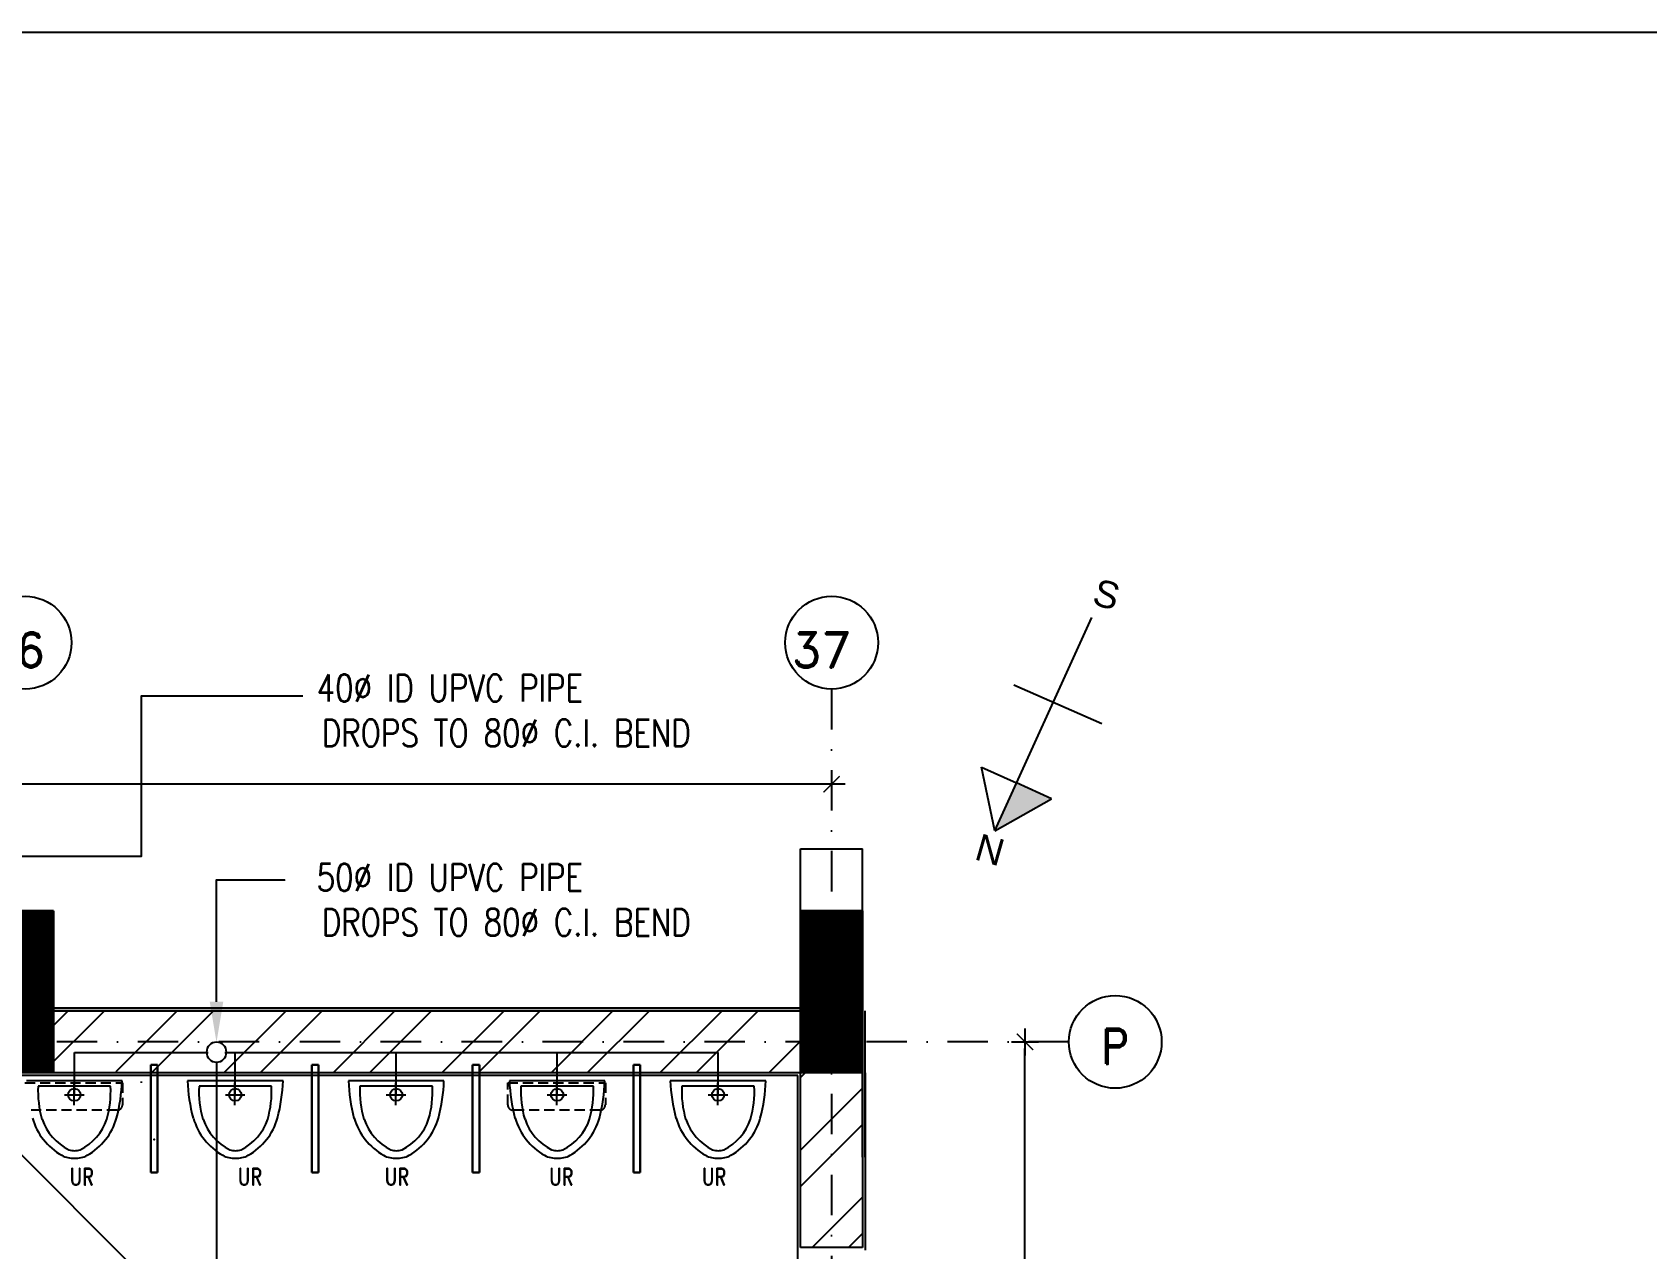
# Model space of a CAD drawing. Extents: x -437689 to -407696, y -55787 to -37037.
# Drawn here: x -434699 to -431706, y -39292 to -37037 of the extents above; entities that cross this region are included whole.
import ezdxf

# ---------------------------------------------------------------- set-up
doc = ezdxf.new("R2010")
doc.units = 0
doc.header["$LTSCALE"] = 150
doc.header["$MEASUREMENT"] = 0
for name, pattern in [('DASHDOT', [1, 0.5, -0.25, 0, -0.25]), ('HIDDEN', [9.525, 6.35, -3.175]), ('HIDDEN2', [0.1875, 0.125, -0.0625])]:
    doc.linetypes.add(name, pattern=pattern)
doc.layers.get('0').update_dxf_attribs({"linetype": 'CONTINUOUS'})
for name, color, linetype in [('2MM', 1, 'CONTINUOUS'), ('COL', 2, 'CONTINUOUS'), ('DIM', 6, 'CONTINUOUS'), ('DR', 6, 'CONTINUOUS'), ('GRID', 252, 'DASHDOT'), ('HID', 4, 'HIDDEN'), ('SANITARY', 1, 'CONTINUOUS'), ('STR-QUOTA', 1, 'CONTINUOUS'), ('T-WALL', 7, 'CONTINUOUS'), ('TEXT', 7, 'CONTINUOUS'), ('TXT', 7, 'CONTINUOUS'), ('WALL', 7, 'CONTINUOUS')]:
    doc.layers.add(name, color=color, linetype=linetype)
doc.styles.add('ARIAL', font='ARIAL.TTF')
doc.styles.add('ROMAND', font='ROMAND', dxfattribs={"height": 300})
doc.styles.add('T', font='romans.shx', dxfattribs={"height": 450})
doc.styles.add('TESTI', font='ROMAND.SHX')

msp = doc.modelspace()

# ---------------------------------------------------------------- linework, layer by layer
at = {"color": 8, "linetype": 'HIDDEN2'}
for p, q in [((-434712.5, -38984.1), (-434531.6, -38984.1)), ((-434531.6, -38984.1), (-434531.6, -39024.9)), ((-433817.4, -39024.9), (-433817.4, -38984.1)), ((-433817.4, -38984.1), (-433636.4, -38984.1)), ((-433636.4, -38984.1), (-433636.4, -39024.9)), ((-434541.7, -39035), (-434702.4, -39035)), ((-433646.6, -39035), (-433807.3, -39035))]:
    msp.add_line(p, q, dxfattribs=at)
at = {"color": 8}
for p, q in [((-434532.2, -38980.6), (-434709.4, -38980.6)), ((-434553.6, -38990.6), (-434688, -38990.6)), ((-434622, -38984.1), (-434622, -39025.7)), ((-434233.9, -38980.6), (-434411, -38980.6)), ((-434255.3, -38990.6), (-434389.6, -38990.6)), ((-434323.7, -38984.1), (-434323.7, -39025.7)), ((-433935.6, -38980.6), (-434112.7, -38980.6)), ((-433957, -38990.6), (-434091.3, -38990.6)), ((-434025.4, -38984.1), (-434025.4, -39025.7)), ((-433637.2, -38980.6), (-433814.4, -38980.6)), ((-433658.6, -38990.6), (-433793, -38990.6)), ((-433727, -38984.1), (-433727, -39025.7)), ((-433338.9, -38980.6), (-433516, -38980.6)), ((-433360.3, -38990.6), (-433494.6, -38990.6)), ((-433428.7, -38984.1), (-433428.7, -39025.7)), ((-434639.3, -39006.3), (-434602.9, -39006.3)), ((-434340.9, -39006.3), (-434304.5, -39006.3)), ((-434042.6, -39006.3), (-434006.2, -39006.3)), ((-433744.3, -39006.3), (-433707.9, -39006.3)), ((-433445.9, -39006.3), (-433409.5, -39006.3))]:
    msp.add_line(p, q, dxfattribs=at)
for centre in [(-434620.8, -39006.4), (-434322.5, -39006.4), (-434024.1, -39006.4), (-433725.8, -39006.4), (-433427.5, -39006.4)]:
    msp.add_circle(centre, 11.5, dxfattribs=at)
for start, end in [(90, 270), (270, 90)]:
    msp.add_arc((-434357.3, -38927.4), 18.5, start, end)
for centre, radius, start, end in [((-434499.9, -38999.7), 188.3, 177.2241, 196.0171), ((-434741.7, -38999.7), 188.3, 343.9829, 2.7759), ((-434856, -38967.6), 324, 345.3379, 357.71), ((-434087.3, -38967.6), 324, 182.29, 194.6621), ((-434201.6, -38999.7), 188.3, 177.2241, 196.0171), ((-434443.4, -38999.7), 188.3, 343.9829, 2.7759), ((-434557.6, -38967.6), 324, 345.3379, 357.71), ((-433789, -38967.6), 324, 182.29, 194.6621), ((-433903.2, -38999.7), 188.3, 177.2241, 196.0171), ((-434145, -38999.7), 188.3, 343.9829, 2.7759), ((-434259.3, -38967.6), 324, 345.3379, 357.71), ((-433490.6, -38967.6), 324, 182.29, 194.6621), ((-433604.9, -38999.7), 188.3, 177.2241, 196.0171), ((-433846.7, -38999.7), 188.3, 343.9829, 2.7759), ((-433961, -38967.6), 324, 345.3379, 357.71), ((-433192.3, -38967.6), 324, 182.29, 194.6621), ((-433306.6, -38999.7), 188.3, 177.2241, 196.0171), ((-433548.4, -38999.7), 188.3, 343.9829, 2.7759), ((-433662.6, -38967.6), 324, 345.3379, 357.71), ((-434587.9, -39018.2), 115, 195.8507, 240.7224), ((-434587, -39020.5), 98.4, 198.4711, 243.4319), ((-434654, -39020.5), 98.4, 296.5681, 341.5289), ((-434653.2, -39018.2), 115, 299.2776, 344.1493), ((-434289.5, -39018.2), 115, 195.8507, 240.7224), ((-434288.7, -39020.5), 98.4, 198.4711, 243.4319), ((-434355.7, -39020.5), 98.4, 296.5681, 341.5289), ((-434354.8, -39018.2), 115, 299.2776, 344.1493), ((-433991.2, -39018.2), 115, 195.8507, 240.7224), ((-433990.3, -39020.5), 98.4, 198.4711, 243.4319), ((-434057.4, -39020.5), 98.4, 296.5681, 341.5289), ((-434056.5, -39018.2), 115, 299.2776, 344.1493), ((-433692.9, -39018.2), 115, 195.8507, 240.7224), ((-433692, -39020.5), 98.4, 198.4711, 243.4319), ((-433759, -39020.5), 98.4, 296.5681, 341.5289), ((-433758.2, -39018.2), 115, 299.2776, 344.1493), ((-433394.5, -39018.2), 115, 195.8507, 240.7224), ((-433393.7, -39020.5), 98.4, 198.4711, 243.4319), ((-433460.7, -39020.5), 98.4, 296.5681, 341.5289), ((-433459.8, -39018.2), 115, 299.2776, 344.1493), ((-434617.2, -39057.9), 52.4, 254.7817, 266.4121), ((-434623.8, -39057.9), 52.4, 273.5879, 285.2183), ((-434318.9, -39057.9), 52.4, 254.7817, 266.4121), ((-434325.5, -39057.9), 52.4, 273.5879, 285.2183), ((-434020.6, -39057.9), 52.4, 254.7817, 266.4121), ((-434027.1, -39057.9), 52.4, 273.5879, 285.2183), ((-433722.2, -39057.9), 52.4, 254.7817, 266.4121), ((-433728.8, -39057.9), 52.4, 273.5879, 285.2183), ((-433423.9, -39057.9), 52.4, 254.7817, 266.4121), ((-433430.5, -39057.9), 52.4, 273.5879, 285.2183), ((-434623.3, -39080.7), 43.2, 241.1669, 273.7628), ((-434617.7, -39080.7), 43.2, 266.2372, 298.8331), ((-434325, -39080.7), 43.2, 241.1669, 273.7628), ((-434319.4, -39080.7), 43.2, 266.2372, 298.8331), ((-434026.6, -39080.7), 43.2, 241.1669, 273.7628), ((-434021.1, -39080.7), 43.2, 266.2372, 298.8331), ((-433728.3, -39080.7), 43.2, 241.1669, 273.7628), ((-433722.7, -39080.7), 43.2, 266.2372, 298.8331), ((-433430, -39080.7), 43.2, 241.1669, 273.7628), ((-433424.4, -39080.7), 43.2, 266.2372, 298.8331)]:
    msp.add_arc(centre, radius, start, end, dxfattribs=at)
at = {"color": 8, "linetype": 'HIDDEN2'}
for centre, start, end in [((-434541.7, -39024.9), 270, 360), ((-433807.3, -39024.9), 180, 270), ((-433646.6, -39024.9), 270, 360)]:
    msp.add_arc(centre, 10.1, start, end, dxfattribs=at)
at = {"layer": '2MM'}
for p, q in [((-433217, -38405.6), (-433217, -38455.6)), ((-433192, -38430.6), (-433242, -38430.6)), ((-432858.6, -38883.3), (-432858.6, -38933.3)), ((-432883.6, -38908.3), (-432833.6, -38908.3))]:
    msp.add_line(p, q, dxfattribs=at)
at = {"layer": 'COL', "color": 7}
for p, q in [((-432914.4, -38517.3), (-432734.9, -38121.6)), ((-432879.4, -38246.5), (-432716.2, -38317.9)), ((-432938.9, -38398.8), (-432874, -38428.2)), ((-432914.4, -38517.3), (-432938.9, -38398.8)), ((-432809.1, -38457.6), (-432874, -38428.2)), ((-432914.4, -38517.3), (-432809.1, -38457.6))]:
    msp.add_line(p, q, dxfattribs=at)
at = {"layer": 'COL'}
for p, q in [((-434659.5, -38665.6), (-434774.5, -38665.6)), ((-434659.5, -38665.6), (-434774.5, -38665.6)), ((-433159.5, -38665.6), (-433274.5, -38665.6)), ((-433159.5, -38665.6), (-433274.5, -38665.6))]:
    msp.add_line(p, q, dxfattribs=at)
at = {"layer": 'COL', "const_width": 115}
for points in [[(-434717, -38665.6), (-434717, -38965.6)], [(-433217, -38665.6), (-433217, -38965.6)]]:
    msp.add_lwpolyline(points, dxfattribs=at)
at = {"layer": 'COL'}
for points in [[(-434659.5, -38665.6), (-434659.5, -38965.6), (-434659.5, -38965.6), (-434774.5, -38965.6), (-434774.5, -38665.6)], [(-433159.5, -38665.6), (-433159.5, -38965.6), (-433159.5, -38965.6), (-433274.5, -38965.6), (-433274.5, -38665.6)]]:
    msp.add_lwpolyline(points, close=True, dxfattribs=at)
at = {"layer": 'COL', "color": 7}
for points in [[(-432914.4, -38517.3), (-432874, -38428.2), (-432845.6, -38478.3), (-432861.8, -38487.5)], [(-432809.1, -38457.6), (-432914.4, -38517.3), (-432914.4, -38517.3), (-432874, -38428.2)], [(-432861.8, -38487.5), (-432809.1, -38457.6), (-432874, -38428.2), (-432841.6, -38442.9)], [(-432845.6, -38478.3), (-432861.8, -38487.5), (-432861.8, -38487.5), (-432809.1, -38457.6)]]:
    msp.add_solid(points, dxfattribs=at)
at = {"layer": 'DIM', "color": 1, "ltscale": 900}
msp.add_line((-432858.6, -40788.3), (-432858.6, -38920.8), dxfattribs=at)
at = {"layer": 'DIM', "color": 7, "const_width": 2.5}
for points in [[(-433232, -38445.6), (-433202, -38415.6)], [(-432843.6, -38923.3), (-432873.6, -38893.3)]]:
    msp.add_lwpolyline(points, dxfattribs=at)
at = {"layer": 'DR', "linetype": 'CONTINUOUS', "ltscale": 900}
for p, q in [((-434620.8, -38928.2), (-434372.7, -38928.2)), ((-434620.8, -39006.4), (-434620.8, -38928.2)), ((-434341.9, -38928.2), (-433427.5, -38928.2)), ((-434322.5, -39006.4), (-434322.5, -38928.2)), ((-434024.1, -39006.4), (-434024.1, -38928.2)), ((-433725.8, -39006.4), (-433725.8, -38928.2)), ((-433427.5, -39006.4), (-433427.5, -38928.2)), ((-434355.1, -39481.6), (-434894.6, -38942)), ((-434357.1, -38946), (-434357.1, -41099.4))]:
    msp.add_line(p, q, dxfattribs=at)
for points in [[(-434910.8, -38820), (-434910.8, -38563.8), (-434496.4, -38563.8), (-434496.4, -38266.6), (-434247.8, -38266.6), (-434197.4, -38266.6)], [(-434357.3, -38833.9), (-434357.3, -38607.9), (-434230.6, -38607.9), (-434230.6, -38607.9)]]:
    msp.add_lwpolyline(points, dxfattribs=at)
msp.add_solid([(-434344.8, -38833.9), (-434357.3, -38908.9), (-434369.8, -38833.9)], dxfattribs=at)
at = {"layer": 'GRID'}
for p, q in [((-433217, -38254.2), (-433217, -43799.9)), ((-432777.2, -38908.3), (-436565.5, -38908.3))]:
    msp.add_line(p, q, dxfattribs=at)
at = {"layer": 'SANITARY'}
for p, q in [((-434479.1, -39150.6), (-434479.1, -38950.6)), ((-434479.1, -38950.6), (-434466.6, -38950.6)), ((-434466.6, -38950.6), (-434479.1, -38950.6)), ((-434479.1, -38950.6), (-434479.1, -39150.6)), ((-434466.6, -38950.6), (-434466.6, -39150.6)), ((-434466.6, -39150.6), (-434466.6, -38950.6)), ((-434180.8, -39150.6), (-434180.8, -38950.6)), ((-434180.8, -38950.6), (-434168.3, -38950.6)), ((-434168.3, -38950.6), (-434180.8, -38950.6)), ((-434180.8, -38950.6), (-434180.8, -39150.6)), ((-434168.3, -38950.6), (-434168.3, -39150.6)), ((-434168.3, -39150.6), (-434168.3, -38950.6)), ((-433882.5, -39150.6), (-433882.5, -38950.6)), ((-433882.5, -38950.6), (-433870, -38950.6)), ((-433870, -38950.6), (-433882.5, -38950.6)), ((-433882.5, -38950.6), (-433882.5, -39150.6)), ((-433870, -38950.6), (-433870, -39150.6)), ((-433870, -39150.6), (-433870, -38950.6)), ((-433584.1, -39150.6), (-433584.1, -38950.6)), ((-433584.1, -38950.6), (-433571.6, -38950.6)), ((-433571.6, -38950.6), (-433584.1, -38950.6)), ((-433584.1, -38950.6), (-433584.1, -39150.6)), ((-433571.6, -38950.6), (-433571.6, -39150.6)), ((-433571.6, -39150.6), (-433571.6, -38950.6)), ((-434466.6, -39150.6), (-434479.1, -39150.6)), ((-434479.1, -39150.6), (-434466.6, -39150.6)), ((-434168.3, -39150.6), (-434180.8, -39150.6)), ((-434180.8, -39150.6), (-434168.3, -39150.6)), ((-433870, -39150.6), (-433882.5, -39150.6)), ((-433882.5, -39150.6), (-433870, -39150.6)), ((-433571.6, -39150.6), (-433584.1, -39150.6)), ((-433584.1, -39150.6), (-433571.6, -39150.6))]:
    msp.add_line(p, q, dxfattribs=at)
at = {"layer": 'STR-QUOTA', "color": 1, "ltscale": 900}
msp.add_line((-433229.5, -38430.6), (-436204.5, -38430.6), dxfattribs=at)
at = {"layer": 'T-WALL', "linetype": 'CONTINUOUS', "ltscale": 900}
for p, q in [((-433274.5, -38550.6), (-433159.5, -38550.6)), ((-433274.5, -38665.6), (-433274.5, -38550.6)), ((-433159.5, -38665.6), (-433159.5, -38550.6)), ((-433274.5, -38665.6), (-433159.5, -38665.6))]:
    msp.add_line(p, q, dxfattribs=at)
at = {"layer": 'TEXT', "linetype": 'CONTINUOUS'}
for centre in [(-434712, -38168.2), (-433217, -38168.2), (-432691.2, -38908.3)]:
    msp.add_circle(centre, 86, dxfattribs=at)
at = {"layer": 'WALL', "color": 7, "linetype": 'CONTINUOUS', "ltscale": 900}
msp.add_line((-437689.1, -37036.7), (-411439.1, -37036.7), dxfattribs=at)
at = {"layer": 'WALL', "color": 9}
for p, q in [((-433159.5, -38845.6), (-436279.5, -38845.6)), ((-433279.5, -38970.6), (-435069.5, -38970.6)), ((-433279.5, -40005.6), (-433279.5, -38970.6))]:
    msp.add_line(p, q, dxfattribs=at)
at = {"layer": 'WALL'}
for p, q in [((-433159.5, -38850.6), (-436159.5, -38850.6)), ((-433159.5, -39121.8), (-433159.5, -38850.6)), ((-433154.5, -39121.8), (-433154.5, -38850.6)), ((-433274.5, -38965.6), (-435074.5, -38965.6)), ((-433274.5, -39289.3), (-433274.5, -38965.6))]:
    msp.add_line(p, q, dxfattribs=at)
at = {"layer": 'WALL', "color": 9, "linetype": 'DASHDOT', "ltscale": 900}
for p, q in [((-434745.1, -38963.2), (-434632.5, -38850.6)), ((-434677.9, -38963.3), (-434565.2, -38850.6)), ((-434543.4, -38963.5), (-434430.5, -38850.6)), ((-434476.2, -38963.6), (-434363.1, -38850.6)), ((-434341.7, -38963.8), (-434228.4, -38850.6)), ((-434274.4, -38963.9), (-434161.1, -38850.6)), ((-434139.9, -38964.2), (-434026.4, -38850.6)), ((-434072.7, -38964.3), (-433959, -38850.6)), ((-433938.2, -38964.5), (-433824.3, -38850.6)), ((-433871, -38964.6), (-433757, -38850.6)), ((-433736.5, -38964.8), (-433622.3, -38850.6)), ((-433669.3, -38964.9), (-433554.9, -38850.6)), ((-433534.8, -38965.2), (-433420.2, -38850.6)), ((-433467.5, -38965.3), (-433352.9, -38850.6)), ((-433333.1, -38965.5), (-433218.1, -38850.6)), ((-433274.5, -38974.3), (-433159.5, -38859.3)), ((-433274.5, -39109), (-433159.5, -38994)), ((-433274.5, -39176.4), (-433159.5, -39061.4)), ((-433252.8, -39289.3), (-433159.5, -39196.1)), ((-433185.4, -39289.3), (-433159.5, -39263.4))]:
    msp.add_line(p, q, dxfattribs=at)
at = {"layer": 'WALL', "linetype": 'CONTINUOUS'}
for p, q in [((-434659.5, -38850.6), (-433274.5, -38850.6)), ((-433159.5, -38965.6), (-433159.5, -39289.3)), ((-433159.5, -39289.3), (-433274.5, -39289.3))]:
    msp.add_line(p, q, dxfattribs=at)
at = {"layer": 'WALL', "color": 9, "linetype": 'CONTINUOUS'}
msp.add_line((-433154.5, -38965.6), (-433154.5, -39294.3), dxfattribs=at)
at = {"layer": 'WALL', "linetype": 'DASHDOT', "ltscale": 900}
msp.add_line((-434497, -38981.8), (-434497, -38984.1), dxfattribs=at)
at = {"layer": 'WALL', "color": 2, "linetype": 'CONTINUOUS', "ltscale": 900}
msp.add_point((-434472.9, -39089.5), dxfattribs=at)
msp.add_point((-434472.9, -39089.5), dxfattribs=at)

# ---------------------------------------------------------------- texts
at = {"layer": 'HID', "color": 7, "style": 'ARIAL'}
for s, p in [('S', (-432736.5, -38096.4)), ('N', (-432954.5, -38569.3))]:
    msp.add_text(s, height=50, rotation=344.0706, dxfattribs=at).set_placement(p)
at = {"layer": 'TEXT', "style": 'ROMAND'}
for s, p in [('36', (-434786, -38214.1)), ('37', (-433291, -38214.1)), ('P', (-432719.3, -38949.3))]:
    msp.add_text(s, height=65, dxfattribs=at).set_placement(p)
at = {"layer": 'TEXT', "style": 'T', "width": 0.8}
for s, p in [('40%%c ID UPVC PIPE', (-434171.7, -38277.3)), ('DROPS TO 80%%c C.I. BEND', (-434162.2, -38360.8)), ('50%%c ID UPVC PIPE', (-434171.7, -38628.1)), ('DROPS TO 80%%c C.I. BEND', (-434162.2, -38711.5))]:
    msp.add_text(s, height=50, dxfattribs=at).set_placement(p)
at = {"layer": 'TXT', "style": 'TESTI', "width": 0.8}
for p in [(-434629.9, -39174.2), (-434318, -39174.2), (-434045.6, -39174.2), (-433740.8, -39174.2), (-433457.6, -39174.2)]:
    msp.add_text('UR', height=31.5, dxfattribs=at).set_placement(p)

doc.saveas('drawing.dxf')
